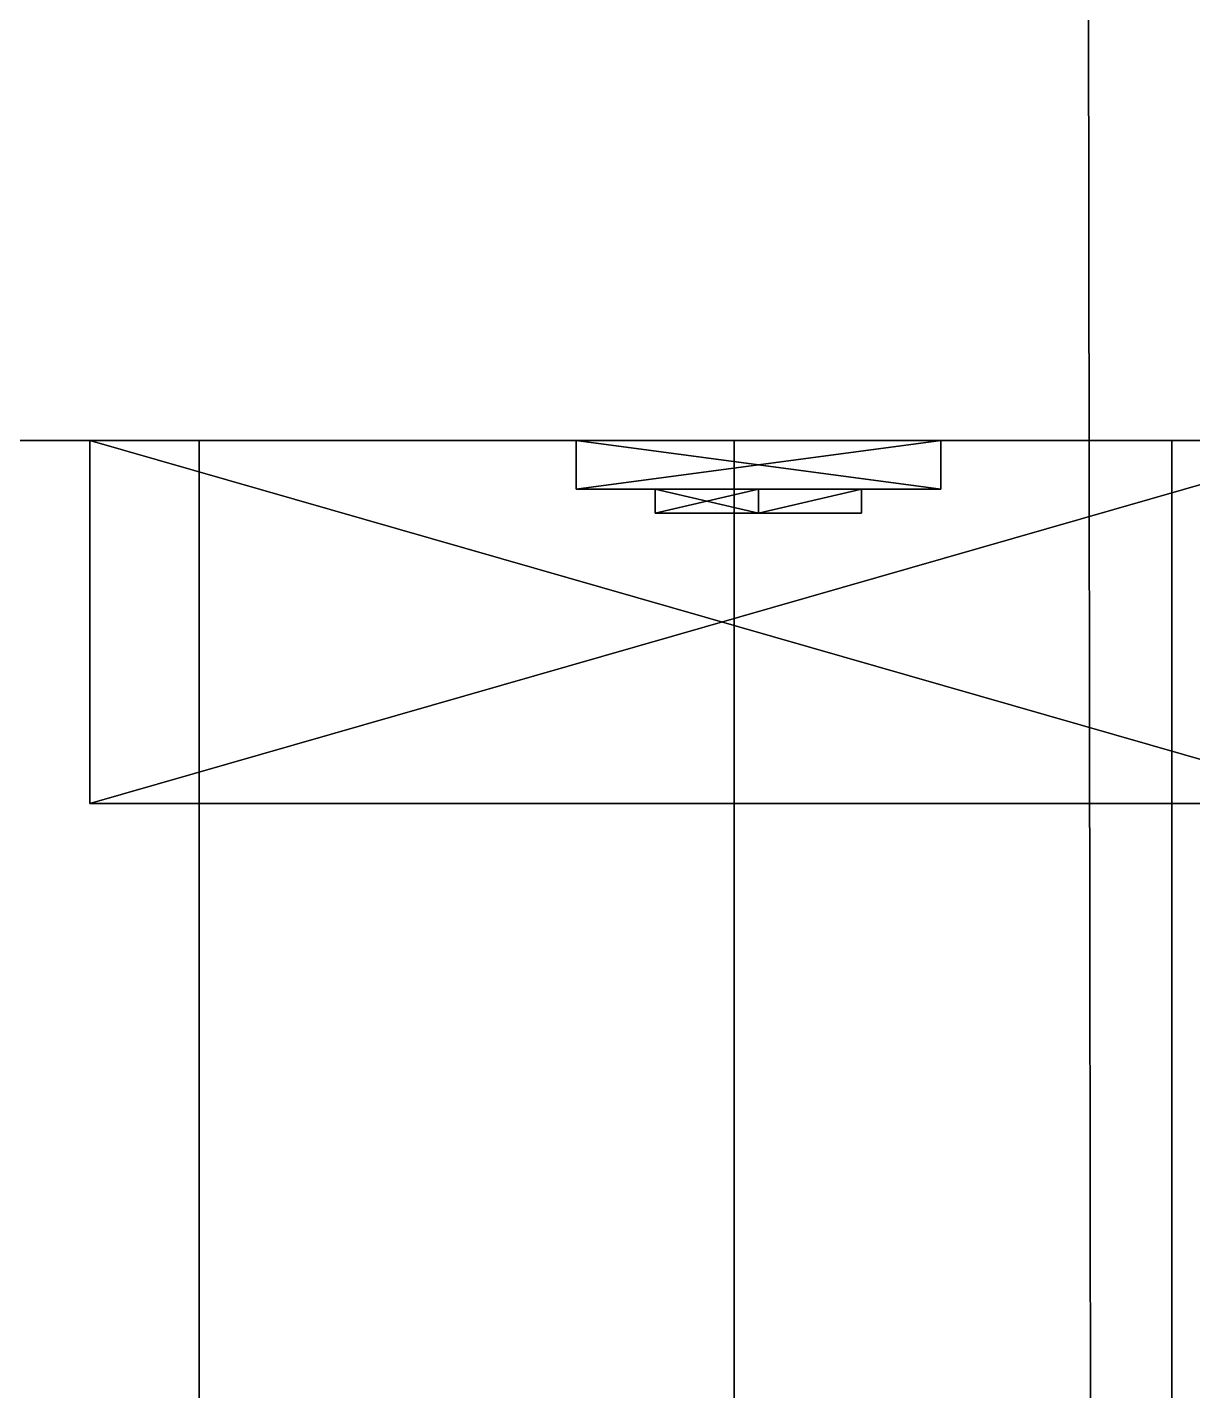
# Model space of a CAD drawing. Extents: x 0 to 3022, y -4615 to 0.
# Drawn here: x 632.9 to 680.9, y -3022.5 to -2966.4 of the extents above; entities that cross this region are included whole.
import ezdxf

# ---------------------------------------------------------------- set-up
doc = ezdxf.new("R2010")
doc.units = 0
for name, color, linetype in [('LAYER0', 7, 'CONTINUOUS'), ('LAYER1', 7, 'CONTINUOUS'), ('LAYER668', 7, 'CONTINUOUS'), ('LAYER671', 7, 'CONTINUOUS'), ('LAYER677', 7, 'CONTINUOUS'), ('LAYER683', 7, 'CONTINUOUS'), ('LAYER692', 7, 'CONTINUOUS'), ('LAYER702', 253, 'CONTINUOUS'), ('LAYER736', 253, 'CONTINUOUS'), ('LAYER742', 253, 'CONTINUOUS'), ('LAYER748', 253, 'CONTINUOUS'), ('LAYER754', 253, 'CONTINUOUS'), ('LAYER760', 253, 'CONTINUOUS'), ('LAYER95', 253, 'CONTINUOUS')]:
    doc.layers.add(name, color=color, linetype=linetype)

msp = doc.modelspace()

# ---------------------------------------------------------------- linework, layer by layer
at = {"layer": 'LAYER0', "invisible_edges": 1}
for points in [[(2992, 0), (0, -4167.22), (0, 0), (2992, 0)], [(2992, -4162.78, 5), (0, 0, 5), (0, -4167.22, 5), (2992, -4162.78, 5)], [(0, 0, 5), (2992, -4162.78, 5), (2992, 0, 5), (0, 0, 5)], [(0, -4167.22), (2992, 0), (2992, -4162.78), (0, -4167.22)]]:
    msp.add_3dface(points, dxfattribs=at)
at = {"layer": 'LAYER668', "invisible_edges": 1}
for points in [[(700, -2983.406, 103), (230, -3435.406, 103), (700, -3435.406, 103), (700, -2983.406, 103)], [(230, -3435.406, 103), (700, -2983.406, 103), (230, -2983.406, 103), (230, -3435.406, 103)], [(700, -2983.406, 103), (230, -2983.406, 85), (230, -2983.406, 103), (700, -2983.406, 103)], [(230, -2983.406, 85), (700, -2983.406, 103), (700, -2983.406, 85), (230, -2983.406, 85)], [(230, -2983.406, 85), (700, -3435.406, 85), (230, -3435.406, 85), (230, -2983.406, 85)], [(700, -3435.406, 85), (230, -2983.406, 85), (700, -2983.406, 85), (700, -3435.406, 85)]]:
    msp.add_3dface(points, dxfattribs=at)
at = {"layer": 'LAYER671', "invisible_edges": 1}
for points in [[(700, -2983.406, 2554), (230, -3435.406, 2554), (700, -3435.406, 2554), (700, -2983.406, 2554)], [(230, -3435.406, 2554), (700, -2983.406, 2554), (230, -2983.406, 2554), (230, -3435.406, 2554)], [(700, -2983.406, 2554), (230, -2983.406, 2536), (230, -2983.406, 2554), (700, -2983.406, 2554)], [(230, -2983.406, 2536), (700, -2983.406, 2554), (700, -2983.406, 2536), (230, -2983.406, 2536)], [(230, -2983.406, 2536), (700, -3435.406, 2536), (230, -3435.406, 2536), (230, -2983.406, 2536)], [(700, -3435.406, 2536), (230, -2983.406, 2536), (700, -2983.406, 2536), (700, -3435.406, 2536)]]:
    msp.add_3dface(points, dxfattribs=at)
at = {"layer": 'LAYER677', "invisible_edges": 1}
for points in [[(662, -3473.406, 5), (662, -2983.406, 85), (662, -2983.406, 5), (662, -3473.406, 5)], [(662, -2983.406, 85), (662, -3473.406, 5), (662, -3473.406, 85), (662, -2983.406, 85)], [(680, -2983.406, 5), (662, -2983.406, 85), (680, -2983.406, 85), (680, -2983.406, 5)], [(662, -2983.406, 85), (680, -2983.406, 5), (662, -2983.406, 5), (662, -2983.406, 85)], [(680, -3473.406, 85), (662, -2983.406, 85), (662, -3473.406, 85), (680, -3473.406, 85)], [(662, -2983.406, 85), (680, -3473.406, 85), (680, -2983.406, 85), (662, -2983.406, 85)], [(680, -2983.406, 5), (662, -3473.406, 5), (662, -2983.406, 5), (680, -2983.406, 5)], [(662, -3473.406, 5), (680, -2983.406, 5), (680, -3473.406, 5), (662, -3473.406, 5)], [(680, -3473.406, 85), (680, -2983.406, 5), (680, -2983.406, 85), (680, -3473.406, 85)], [(680, -2983.406, 5), (680, -3473.406, 85), (680, -3473.406, 5), (680, -2983.406, 5)]]:
    msp.add_3dface(points, dxfattribs=at)
at = {"layer": 'LAYER683'}
for points, invisible_edges in [([(368, -3895.406, 953), (254.6, -2983.406, 953), (640, -3495.406, 953), (368, -3895.406, 953)], 7), ([(640, -3495.406, 953), (254.6, -2983.406, 953), (640, -2983.406, 953), (640, -3495.406, 953)], 1), ([(254.6, -2983.406, 953), (640, -2983.406, 971), (640, -2983.406, 953), (254.6, -2983.406, 953)], 1), ([(640, -2983.406, 971), (254.6, -2983.406, 953), (254.6, -2983.406, 971), (640, -2983.406, 971)], 1), ([(254.6, -3895.406, 971), (640, -3495.406, 971), (254.6, -2983.406, 971), (254.6, -3895.406, 971)], 3), ([(254.6, -2983.406, 971), (640, -3495.406, 971), (640, -2983.406, 971), (254.6, -2983.406, 971)], 1), ([(640, -2983.406, 971), (640, -3495.406, 953), (640, -2983.406, 953), (640, -2983.406, 971)], 1), ([(640, -3495.406, 953), (640, -2983.406, 971), (640, -3495.406, 971), (640, -3495.406, 953)], 1)]:
    msp.add_3dface(points, dxfattribs=dict(at, invisible_edges=invisible_edges))
at = {"layer": 'LAYER692'}
for points, invisible_edges in [([(368, -3895.406, 2021), (254.6, -2983.406, 2021), (640, -3495.406, 2021), (368, -3895.406, 2021)], 7), ([(640, -3495.406, 2021), (254.6, -2983.406, 2021), (640, -2983.406, 2021), (640, -3495.406, 2021)], 1), ([(254.6, -2983.406, 2021), (640, -2983.406, 2039), (640, -2983.406, 2021), (254.6, -2983.406, 2021)], 1), ([(640, -2983.406, 2039), (254.6, -2983.406, 2021), (254.6, -2983.406, 2039), (640, -2983.406, 2039)], 1), ([(254.6, -3895.406, 2039), (640, -3495.406, 2039), (254.6, -2983.406, 2039), (254.6, -3895.406, 2039)], 3), ([(254.6, -2983.406, 2039), (640, -3495.406, 2039), (640, -2983.406, 2039), (254.6, -2983.406, 2039)], 1), ([(640, -2983.406, 2039), (640, -3495.406, 2021), (640, -2983.406, 2021), (640, -2983.406, 2039)], 1), ([(640, -3495.406, 2021), (640, -2983.406, 2039), (640, -3495.406, 2039), (640, -3495.406, 2021)], 1)]:
    msp.add_3dface(points, dxfattribs=dict(at, invisible_edges=invisible_edges))
at = {"layer": 'LAYER702', "invisible_edges": 1}
for points in [[(230, -2983.406, 5), (700, -2965.406, 5), (700, -2983.406, 5), (230, -2983.406, 5)], [(700, -2965.406, 5), (230, -2983.406, 5), (230, -2965.406, 5), (700, -2965.406, 5)], [(230, -2965.406, 2555), (700, -2983.406, 2555), (700, -2965.406, 2555), (230, -2965.406, 2555)], [(700, -2983.406, 2555), (230, -2965.406, 2555), (230, -2983.406, 2555), (700, -2983.406, 2555)], [(230, -2983.406, 5), (700, -2983.406, 2555), (230, -2983.406, 2555), (230, -2983.406, 5)], [(700, -2983.406, 2555), (230, -2983.406, 5), (700, -2983.406, 5), (700, -2983.406, 2555)]]:
    msp.add_3dface(points, dxfattribs=at)
at = {"layer": 'LAYER736'}
for points in [[(687.5, -2983.406, 181.2174), (687.5, -2998.327, 181.2174), (635.5, -2983.406, 181.2174), (687.5, -2983.406, 181.2174)], [(635.5, -2983.406, 181.2174), (687.5, -2998.327, 181.2174), (635.5, -2998.327, 181.2174), (635.5, -2983.406, 181.2174)], [(635.5, -2983.406, 181.2174), (635.5, -2998.327, 181.2174), (635.5, -2983.406, 194.7826), (635.5, -2983.406, 181.2174)], [(635.5, -2983.406, 194.7826), (635.5, -2998.327, 181.2174), (635.5, -2998.327, 194.7826), (635.5, -2983.406, 194.7826)], [(635.5, -2983.406, 194.7826), (635.5, -2998.327, 194.7826), (687.5, -2983.406, 194.7826), (635.5, -2983.406, 194.7826)], [(687.5, -2983.406, 194.7826), (635.5, -2998.327, 194.7826), (687.5, -2998.327, 194.7826), (687.5, -2983.406, 194.7826)], [(670.5, -2985.396, 214), (670.5, -2983.406, 214), (655.5, -2983.406, 214), (670.5, -2985.396, 214)], [(670.5, -2985.396, 214), (655.5, -2983.406, 214), (655.5, -2985.396, 214), (670.5, -2985.396, 214)], [(655.5, -2985.396, 214), (655.5, -2983.406, 214), (655.5, -2983.406, 162), (655.5, -2985.396, 214)], [(655.5, -2985.396, 214), (655.5, -2983.406, 162), (655.5, -2985.396, 162), (655.5, -2985.396, 214)], [(655.5, -2985.396, 162), (655.5, -2983.406, 162), (670.5, -2983.406, 162), (655.5, -2985.396, 162)], [(655.5, -2985.396, 162), (670.5, -2983.406, 162), (670.5, -2985.396, 162), (655.5, -2985.396, 162)], [(670.5, -2983.406, 162), (670.5, -2983.406, 214), (670.5, -2985.396, 214), (670.5, -2983.406, 162)], [(670.5, -2983.406, 162), (670.5, -2985.396, 214), (670.5, -2985.396, 162), (670.5, -2983.406, 162)], [(670.5, -2985.396, 162), (670.5, -2985.396, 214), (655.5, -2985.396, 214), (670.5, -2985.396, 162)], [(670.5, -2985.396, 162), (655.5, -2985.396, 214), (655.5, -2985.396, 162), (670.5, -2985.396, 162)], [(663, -2986.39, 201.2909), (658.7573, -2986.39, 206.087), (663, -2985.396, 201.2909), (663, -2986.39, 201.2909)], [(663, -2985.396, 201.2909), (658.7573, -2986.39, 206.087), (658.7573, -2985.396, 206.087), (663, -2985.396, 201.2909)], [(658.7573, -2986.39, 206.087), (663, -2986.39, 210.883), (658.7573, -2985.396, 206.087), (658.7573, -2986.39, 206.087)], [(658.7573, -2985.396, 206.087), (663, -2986.39, 210.883), (663, -2985.396, 210.883), (658.7573, -2985.396, 206.087)], [(663, -2985.396, 210.883), (658.7573, -2985.396, 206.087), (663, -2985.396, 201.2909), (663, -2985.396, 210.883)], [(663, -2986.39, 165.117), (658.7573, -2986.39, 169.913), (663, -2985.396, 165.117), (663, -2986.39, 165.117)], [(663, -2985.396, 165.117), (658.7573, -2986.39, 169.913), (658.7573, -2985.396, 169.913), (663, -2985.396, 165.117)], [(658.7573, -2986.39, 169.913), (663, -2986.39, 174.7091), (658.7573, -2985.396, 169.913), (658.7573, -2986.39, 169.913)], [(658.7573, -2985.396, 169.913), (663, -2986.39, 174.7091), (663, -2985.396, 174.7091), (658.7573, -2985.396, 169.913)], [(663, -2985.396, 174.7091), (658.7573, -2985.396, 169.913), (663, -2985.396, 165.117), (663, -2985.396, 174.7091)], [(667.2426, -2986.39, 206.087), (663, -2986.39, 201.2909), (667.2426, -2985.396, 206.087), (667.2426, -2986.39, 206.087)], [(667.2426, -2985.396, 206.087), (663, -2986.39, 201.2909), (663, -2985.396, 201.2909), (667.2426, -2985.396, 206.087)], [(663, -2985.396, 210.883), (663, -2985.396, 201.2909), (667.2426, -2985.396, 206.087), (663, -2985.396, 210.883)], [(663, -2985.396, 210.883), (663, -2986.39, 210.883), (667.2426, -2985.396, 206.087), (663, -2985.396, 210.883)], [(667.2426, -2985.396, 206.087), (663, -2986.39, 210.883), (667.2426, -2986.39, 206.087), (667.2426, -2985.396, 206.087)], [(667.2426, -2986.39, 169.913), (663, -2986.39, 165.117), (667.2426, -2985.396, 169.913), (667.2426, -2986.39, 169.913)], [(667.2426, -2985.396, 169.913), (663, -2986.39, 165.117), (663, -2985.396, 165.117), (667.2426, -2985.396, 169.913)], [(663, -2985.396, 174.7091), (663, -2985.396, 165.117), (667.2426, -2985.396, 169.913), (663, -2985.396, 174.7091)], [(663, -2985.396, 174.7091), (663, -2986.39, 174.7091), (667.2426, -2985.396, 169.913), (663, -2985.396, 174.7091)], [(667.2426, -2985.396, 169.913), (663, -2986.39, 174.7091), (667.2426, -2986.39, 169.913), (667.2426, -2985.396, 169.913)], [(663, -2986.39, 210.883), (658.7573, -2986.39, 206.087), (667.2426, -2986.39, 206.087), (663, -2986.39, 210.883)], [(667.2426, -2986.39, 206.087), (658.7573, -2986.39, 206.087), (663, -2986.39, 201.2909), (667.2426, -2986.39, 206.087)], [(663, -2986.39, 174.7091), (658.7573, -2986.39, 169.913), (667.2426, -2986.39, 169.913), (663, -2986.39, 174.7091)], [(667.2426, -2986.39, 169.913), (658.7573, -2986.39, 169.913), (663, -2986.39, 165.117), (667.2426, -2986.39, 169.913)], [(687.5, -2998.327, 181.2174), (687.5, -2998.327, 194.7826), (635.5, -2998.327, 181.2174), (687.5, -2998.327, 181.2174)], [(635.5, -2998.327, 181.2174), (687.5, -2998.327, 194.7826), (635.5, -2998.327, 194.7826), (635.5, -2998.327, 181.2174)]]:
    msp.add_3dface(points, dxfattribs=at)
at = {"layer": 'LAYER742'}
for points in [[(687.5, -2983.406, 747.2174), (687.5, -2998.327, 747.2174), (635.5, -2983.406, 747.2174), (687.5, -2983.406, 747.2174)], [(635.5, -2983.406, 747.2174), (687.5, -2998.327, 747.2174), (635.5, -2998.327, 747.2174), (635.5, -2983.406, 747.2174)], [(635.5, -2983.406, 747.2174), (635.5, -2998.327, 747.2174), (635.5, -2983.406, 760.7826), (635.5, -2983.406, 747.2174)], [(635.5, -2983.406, 760.7826), (635.5, -2998.327, 747.2174), (635.5, -2998.327, 760.7826), (635.5, -2983.406, 760.7826)], [(635.5, -2983.406, 760.7826), (635.5, -2998.327, 760.7826), (687.5, -2983.406, 760.7826), (635.5, -2983.406, 760.7826)], [(687.5, -2983.406, 760.7826), (635.5, -2998.327, 760.7826), (687.5, -2998.327, 760.7826), (687.5, -2983.406, 760.7826)], [(670.5, -2985.396, 780), (670.5, -2983.406, 780), (655.5, -2983.406, 780), (670.5, -2985.396, 780)], [(670.5, -2985.396, 780), (655.5, -2983.406, 780), (655.5, -2985.396, 780), (670.5, -2985.396, 780)], [(655.5, -2985.396, 780), (655.5, -2983.406, 780), (655.5, -2983.406, 728), (655.5, -2985.396, 780)], [(655.5, -2985.396, 780), (655.5, -2983.406, 728), (655.5, -2985.396, 728), (655.5, -2985.396, 780)], [(655.5, -2985.396, 728), (655.5, -2983.406, 728), (670.5, -2983.406, 728), (655.5, -2985.396, 728)], [(655.5, -2985.396, 728), (670.5, -2983.406, 728), (670.5, -2985.396, 728), (655.5, -2985.396, 728)], [(670.5, -2983.406, 728), (670.5, -2983.406, 780), (670.5, -2985.396, 780), (670.5, -2983.406, 728)], [(670.5, -2983.406, 728), (670.5, -2985.396, 780), (670.5, -2985.396, 728), (670.5, -2983.406, 728)], [(670.5, -2985.396, 728), (670.5, -2985.396, 780), (655.5, -2985.396, 780), (670.5, -2985.396, 728)], [(670.5, -2985.396, 728), (655.5, -2985.396, 780), (655.5, -2985.396, 728), (670.5, -2985.396, 728)], [(663, -2986.39, 767.291), (658.7573, -2986.39, 772.087), (663, -2985.396, 767.291), (663, -2986.39, 767.291)], [(663, -2985.396, 767.291), (658.7573, -2986.39, 772.087), (658.7573, -2985.396, 772.087), (663, -2985.396, 767.291)], [(658.7573, -2986.39, 772.087), (663, -2986.39, 776.883), (658.7573, -2985.396, 772.087), (658.7573, -2986.39, 772.087)], [(658.7573, -2985.396, 772.087), (663, -2986.39, 776.883), (663, -2985.396, 776.883), (658.7573, -2985.396, 772.087)], [(663, -2985.396, 776.883), (658.7573, -2985.396, 772.087), (663, -2985.396, 767.291), (663, -2985.396, 776.883)], [(663, -2986.39, 731.117), (658.7573, -2986.39, 735.913), (663, -2985.396, 731.117), (663, -2986.39, 731.117)], [(663, -2985.396, 731.117), (658.7573, -2986.39, 735.913), (658.7573, -2985.396, 735.913), (663, -2985.396, 731.117)], [(658.7573, -2986.39, 735.913), (663, -2986.39, 740.709), (658.7573, -2985.396, 735.913), (658.7573, -2986.39, 735.913)], [(658.7573, -2985.396, 735.913), (663, -2986.39, 740.709), (663, -2985.396, 740.709), (658.7573, -2985.396, 735.913)], [(663, -2985.396, 740.709), (658.7573, -2985.396, 735.913), (663, -2985.396, 731.117), (663, -2985.396, 740.709)], [(667.2426, -2986.39, 772.087), (663, -2986.39, 767.291), (667.2426, -2985.396, 772.087), (667.2426, -2986.39, 772.087)], [(667.2426, -2985.396, 772.087), (663, -2986.39, 767.291), (663, -2985.396, 767.291), (667.2426, -2985.396, 772.087)], [(663, -2985.396, 776.883), (663, -2985.396, 767.291), (667.2426, -2985.396, 772.087), (663, -2985.396, 776.883)], [(663, -2985.396, 776.883), (663, -2986.39, 776.883), (667.2426, -2985.396, 772.087), (663, -2985.396, 776.883)], [(667.2426, -2985.396, 772.087), (663, -2986.39, 776.883), (667.2426, -2986.39, 772.087), (667.2426, -2985.396, 772.087)], [(667.2426, -2986.39, 735.913), (663, -2986.39, 731.117), (667.2426, -2985.396, 735.913), (667.2426, -2986.39, 735.913)], [(667.2426, -2985.396, 735.913), (663, -2986.39, 731.117), (663, -2985.396, 731.117), (667.2426, -2985.396, 735.913)], [(663, -2985.396, 740.709), (663, -2985.396, 731.117), (667.2426, -2985.396, 735.913), (663, -2985.396, 740.709)], [(663, -2985.396, 740.709), (663, -2986.39, 740.709), (667.2426, -2985.396, 735.913), (663, -2985.396, 740.709)], [(667.2426, -2985.396, 735.913), (663, -2986.39, 740.709), (667.2426, -2986.39, 735.913), (667.2426, -2985.396, 735.913)], [(663, -2986.39, 776.883), (658.7573, -2986.39, 772.087), (667.2426, -2986.39, 772.087), (663, -2986.39, 776.883)], [(667.2426, -2986.39, 772.087), (658.7573, -2986.39, 772.087), (663, -2986.39, 767.291), (667.2426, -2986.39, 772.087)], [(663, -2986.39, 740.709), (658.7573, -2986.39, 735.913), (667.2426, -2986.39, 735.913), (663, -2986.39, 740.709)], [(667.2426, -2986.39, 735.913), (658.7573, -2986.39, 735.913), (663, -2986.39, 731.117), (667.2426, -2986.39, 735.913)], [(687.5, -2998.327, 747.2174), (687.5, -2998.327, 760.7826), (635.5, -2998.327, 747.2174), (687.5, -2998.327, 747.2174)], [(635.5, -2998.327, 747.2174), (687.5, -2998.327, 760.7826), (635.5, -2998.327, 760.7826), (635.5, -2998.327, 747.2174)]]:
    msp.add_3dface(points, dxfattribs=at)
at = {"layer": 'LAYER748'}
for points in [[(687.5, -2983.406, 1313.217), (687.5, -2998.327, 1313.217), (635.5, -2983.406, 1313.217), (687.5, -2983.406, 1313.217)], [(635.5, -2983.406, 1313.217), (687.5, -2998.327, 1313.217), (635.5, -2998.327, 1313.217), (635.5, -2983.406, 1313.217)], [(635.5, -2983.406, 1313.217), (635.5, -2998.327, 1313.217), (635.5, -2983.406, 1326.783), (635.5, -2983.406, 1313.217)], [(635.5, -2983.406, 1326.783), (635.5, -2998.327, 1313.217), (635.5, -2998.327, 1326.783), (635.5, -2983.406, 1326.783)], [(635.5, -2983.406, 1326.783), (635.5, -2998.327, 1326.783), (687.5, -2983.406, 1326.783), (635.5, -2983.406, 1326.783)], [(687.5, -2983.406, 1326.783), (635.5, -2998.327, 1326.783), (687.5, -2998.327, 1326.783), (687.5, -2983.406, 1326.783)], [(670.5, -2985.396, 1346), (670.5, -2983.406, 1346), (655.5, -2983.406, 1346), (670.5, -2985.396, 1346)], [(670.5, -2985.396, 1346), (655.5, -2983.406, 1346), (655.5, -2985.396, 1346), (670.5, -2985.396, 1346)], [(655.5, -2985.396, 1346), (655.5, -2983.406, 1346), (655.5, -2983.406, 1294), (655.5, -2985.396, 1346)], [(655.5, -2985.396, 1346), (655.5, -2983.406, 1294), (655.5, -2985.396, 1294), (655.5, -2985.396, 1346)], [(655.5, -2985.396, 1294), (655.5, -2983.406, 1294), (670.5, -2983.406, 1294), (655.5, -2985.396, 1294)], [(655.5, -2985.396, 1294), (670.5, -2983.406, 1294), (670.5, -2985.396, 1294), (655.5, -2985.396, 1294)], [(670.5, -2983.406, 1294), (670.5, -2983.406, 1346), (670.5, -2985.396, 1346), (670.5, -2983.406, 1294)], [(670.5, -2983.406, 1294), (670.5, -2985.396, 1346), (670.5, -2985.396, 1294), (670.5, -2983.406, 1294)], [(670.5, -2985.396, 1294), (670.5, -2985.396, 1346), (655.5, -2985.396, 1346), (670.5, -2985.396, 1294)], [(670.5, -2985.396, 1294), (655.5, -2985.396, 1346), (655.5, -2985.396, 1294), (670.5, -2985.396, 1294)], [(663, -2986.39, 1333.291), (658.7573, -2986.39, 1338.087), (663, -2985.396, 1333.291), (663, -2986.39, 1333.291)], [(663, -2985.396, 1333.291), (658.7573, -2986.39, 1338.087), (658.7573, -2985.396, 1338.087), (663, -2985.396, 1333.291)], [(658.7573, -2986.39, 1338.087), (663, -2986.39, 1342.883), (658.7573, -2985.396, 1338.087), (658.7573, -2986.39, 1338.087)], [(658.7573, -2985.396, 1338.087), (663, -2986.39, 1342.883), (663, -2985.396, 1342.883), (658.7573, -2985.396, 1338.087)], [(663, -2985.396, 1342.883), (658.7573, -2985.396, 1338.087), (663, -2985.396, 1333.291), (663, -2985.396, 1342.883)], [(663, -2986.39, 1297.117), (658.7573, -2986.39, 1301.913), (663, -2985.396, 1297.117), (663, -2986.39, 1297.117)], [(663, -2985.396, 1297.117), (658.7573, -2986.39, 1301.913), (658.7573, -2985.396, 1301.913), (663, -2985.396, 1297.117)], [(658.7573, -2986.39, 1301.913), (663, -2986.39, 1306.709), (658.7573, -2985.396, 1301.913), (658.7573, -2986.39, 1301.913)], [(658.7573, -2985.396, 1301.913), (663, -2986.39, 1306.709), (663, -2985.396, 1306.709), (658.7573, -2985.396, 1301.913)], [(663, -2985.396, 1306.709), (658.7573, -2985.396, 1301.913), (663, -2985.396, 1297.117), (663, -2985.396, 1306.709)], [(667.2426, -2986.39, 1338.087), (663, -2986.39, 1333.291), (667.2426, -2985.396, 1338.087), (667.2426, -2986.39, 1338.087)], [(667.2426, -2985.396, 1338.087), (663, -2986.39, 1333.291), (663, -2985.396, 1333.291), (667.2426, -2985.396, 1338.087)], [(663, -2985.396, 1342.883), (663, -2985.396, 1333.291), (667.2426, -2985.396, 1338.087), (663, -2985.396, 1342.883)], [(663, -2985.396, 1342.883), (663, -2986.39, 1342.883), (667.2426, -2985.396, 1338.087), (663, -2985.396, 1342.883)], [(667.2426, -2985.396, 1338.087), (663, -2986.39, 1342.883), (667.2426, -2986.39, 1338.087), (667.2426, -2985.396, 1338.087)], [(667.2426, -2986.39, 1301.913), (663, -2986.39, 1297.117), (667.2426, -2985.396, 1301.913), (667.2426, -2986.39, 1301.913)], [(667.2426, -2985.396, 1301.913), (663, -2986.39, 1297.117), (663, -2985.396, 1297.117), (667.2426, -2985.396, 1301.913)], [(663, -2985.396, 1306.709), (663, -2985.396, 1297.117), (667.2426, -2985.396, 1301.913), (663, -2985.396, 1306.709)], [(663, -2985.396, 1306.709), (663, -2986.39, 1306.709), (667.2426, -2985.396, 1301.913), (663, -2985.396, 1306.709)], [(667.2426, -2985.396, 1301.913), (663, -2986.39, 1306.709), (667.2426, -2986.39, 1301.913), (667.2426, -2985.396, 1301.913)], [(663, -2986.39, 1342.883), (658.7573, -2986.39, 1338.087), (667.2426, -2986.39, 1338.087), (663, -2986.39, 1342.883)], [(667.2426, -2986.39, 1338.087), (658.7573, -2986.39, 1338.087), (663, -2986.39, 1333.291), (667.2426, -2986.39, 1338.087)], [(663, -2986.39, 1306.709), (658.7573, -2986.39, 1301.913), (667.2426, -2986.39, 1301.913), (663, -2986.39, 1306.709)], [(667.2426, -2986.39, 1301.913), (658.7573, -2986.39, 1301.913), (663, -2986.39, 1297.117), (667.2426, -2986.39, 1301.913)], [(687.5, -2998.327, 1313.217), (687.5, -2998.327, 1326.783), (635.5, -2998.327, 1313.217), (687.5, -2998.327, 1313.217)], [(635.5, -2998.327, 1313.217), (687.5, -2998.327, 1326.783), (635.5, -2998.327, 1326.783), (635.5, -2998.327, 1313.217)]]:
    msp.add_3dface(points, dxfattribs=at)
at = {"layer": 'LAYER754'}
for points in [[(687.5, -2983.406, 1879.217), (687.5, -2998.327, 1879.217), (635.5, -2983.406, 1879.217), (687.5, -2983.406, 1879.217)], [(635.5, -2983.406, 1879.217), (687.5, -2998.327, 1879.217), (635.5, -2998.327, 1879.217), (635.5, -2983.406, 1879.217)], [(635.5, -2983.406, 1879.217), (635.5, -2998.327, 1879.217), (635.5, -2983.406, 1892.783), (635.5, -2983.406, 1879.217)], [(635.5, -2983.406, 1892.783), (635.5, -2998.327, 1879.217), (635.5, -2998.327, 1892.783), (635.5, -2983.406, 1892.783)], [(635.5, -2983.406, 1892.783), (635.5, -2998.327, 1892.783), (687.5, -2983.406, 1892.783), (635.5, -2983.406, 1892.783)], [(687.5, -2983.406, 1892.783), (635.5, -2998.327, 1892.783), (687.5, -2998.327, 1892.783), (687.5, -2983.406, 1892.783)], [(670.5, -2985.396, 1912), (670.5, -2983.406, 1912), (655.5, -2983.406, 1912), (670.5, -2985.396, 1912)], [(670.5, -2985.396, 1912), (655.5, -2983.406, 1912), (655.5, -2985.396, 1912), (670.5, -2985.396, 1912)], [(655.5, -2985.396, 1912), (655.5, -2983.406, 1912), (655.5, -2983.406, 1860), (655.5, -2985.396, 1912)], [(655.5, -2985.396, 1912), (655.5, -2983.406, 1860), (655.5, -2985.396, 1860), (655.5, -2985.396, 1912)], [(655.5, -2985.396, 1860), (655.5, -2983.406, 1860), (670.5, -2983.406, 1860), (655.5, -2985.396, 1860)], [(655.5, -2985.396, 1860), (670.5, -2983.406, 1860), (670.5, -2985.396, 1860), (655.5, -2985.396, 1860)], [(670.5, -2983.406, 1860), (670.5, -2983.406, 1912), (670.5, -2985.396, 1912), (670.5, -2983.406, 1860)], [(670.5, -2983.406, 1860), (670.5, -2985.396, 1912), (670.5, -2985.396, 1860), (670.5, -2983.406, 1860)], [(670.5, -2985.396, 1860), (670.5, -2985.396, 1912), (655.5, -2985.396, 1912), (670.5, -2985.396, 1860)], [(670.5, -2985.396, 1860), (655.5, -2985.396, 1912), (655.5, -2985.396, 1860), (670.5, -2985.396, 1860)], [(663, -2986.39, 1899.291), (658.7573, -2986.39, 1904.087), (663, -2985.396, 1899.291), (663, -2986.39, 1899.291)], [(663, -2985.396, 1899.291), (658.7573, -2986.39, 1904.087), (658.7573, -2985.396, 1904.087), (663, -2985.396, 1899.291)], [(658.7573, -2986.39, 1904.087), (663, -2986.39, 1908.883), (658.7573, -2985.396, 1904.087), (658.7573, -2986.39, 1904.087)], [(658.7573, -2985.396, 1904.087), (663, -2986.39, 1908.883), (663, -2985.396, 1908.883), (658.7573, -2985.396, 1904.087)], [(663, -2985.396, 1908.883), (658.7573, -2985.396, 1904.087), (663, -2985.396, 1899.291), (663, -2985.396, 1908.883)], [(663, -2986.39, 1863.117), (658.7573, -2986.39, 1867.913), (663, -2985.396, 1863.117), (663, -2986.39, 1863.117)], [(663, -2985.396, 1863.117), (658.7573, -2986.39, 1867.913), (658.7573, -2985.396, 1867.913), (663, -2985.396, 1863.117)], [(658.7573, -2986.39, 1867.913), (663, -2986.39, 1872.709), (658.7573, -2985.396, 1867.913), (658.7573, -2986.39, 1867.913)], [(658.7573, -2985.396, 1867.913), (663, -2986.39, 1872.709), (663, -2985.396, 1872.709), (658.7573, -2985.396, 1867.913)], [(663, -2985.396, 1872.709), (658.7573, -2985.396, 1867.913), (663, -2985.396, 1863.117), (663, -2985.396, 1872.709)], [(667.2426, -2986.39, 1904.087), (663, -2986.39, 1899.291), (667.2426, -2985.396, 1904.087), (667.2426, -2986.39, 1904.087)], [(667.2426, -2985.396, 1904.087), (663, -2986.39, 1899.291), (663, -2985.396, 1899.291), (667.2426, -2985.396, 1904.087)], [(663, -2985.396, 1908.883), (663, -2985.396, 1899.291), (667.2426, -2985.396, 1904.087), (663, -2985.396, 1908.883)], [(663, -2985.396, 1908.883), (663, -2986.39, 1908.883), (667.2426, -2985.396, 1904.087), (663, -2985.396, 1908.883)], [(667.2426, -2985.396, 1904.087), (663, -2986.39, 1908.883), (667.2426, -2986.39, 1904.087), (667.2426, -2985.396, 1904.087)], [(667.2426, -2986.39, 1867.913), (663, -2986.39, 1863.117), (667.2426, -2985.396, 1867.913), (667.2426, -2986.39, 1867.913)], [(667.2426, -2985.396, 1867.913), (663, -2986.39, 1863.117), (663, -2985.396, 1863.117), (667.2426, -2985.396, 1867.913)], [(663, -2985.396, 1872.709), (663, -2985.396, 1863.117), (667.2426, -2985.396, 1867.913), (663, -2985.396, 1872.709)], [(663, -2985.396, 1872.709), (663, -2986.39, 1872.709), (667.2426, -2985.396, 1867.913), (663, -2985.396, 1872.709)], [(667.2426, -2985.396, 1867.913), (663, -2986.39, 1872.709), (667.2426, -2986.39, 1867.913), (667.2426, -2985.396, 1867.913)], [(663, -2986.39, 1908.883), (658.7573, -2986.39, 1904.087), (667.2426, -2986.39, 1904.087), (663, -2986.39, 1908.883)], [(667.2426, -2986.39, 1904.087), (658.7573, -2986.39, 1904.087), (663, -2986.39, 1899.291), (667.2426, -2986.39, 1904.087)], [(663, -2986.39, 1872.709), (658.7573, -2986.39, 1867.913), (667.2426, -2986.39, 1867.913), (663, -2986.39, 1872.709)], [(667.2426, -2986.39, 1867.913), (658.7573, -2986.39, 1867.913), (663, -2986.39, 1863.117), (667.2426, -2986.39, 1867.913)], [(687.5, -2998.327, 1879.217), (687.5, -2998.327, 1892.783), (635.5, -2998.327, 1879.217), (687.5, -2998.327, 1879.217)], [(635.5, -2998.327, 1879.217), (687.5, -2998.327, 1892.783), (635.5, -2998.327, 1892.783), (635.5, -2998.327, 1879.217)]]:
    msp.add_3dface(points, dxfattribs=at)
at = {"layer": 'LAYER760'}
for points in [[(687.5, -2983.406, 2445.217), (687.5, -2998.327, 2445.217), (635.5, -2983.406, 2445.217), (687.5, -2983.406, 2445.217)], [(635.5, -2983.406, 2445.217), (687.5, -2998.327, 2445.217), (635.5, -2998.327, 2445.217), (635.5, -2983.406, 2445.217)], [(635.5, -2983.406, 2445.217), (635.5, -2998.327, 2445.217), (635.5, -2983.406, 2458.783), (635.5, -2983.406, 2445.217)], [(635.5, -2983.406, 2458.783), (635.5, -2998.327, 2445.217), (635.5, -2998.327, 2458.783), (635.5, -2983.406, 2458.783)], [(635.5, -2983.406, 2458.783), (635.5, -2998.327, 2458.783), (687.5, -2983.406, 2458.783), (635.5, -2983.406, 2458.783)], [(687.5, -2983.406, 2458.783), (635.5, -2998.327, 2458.783), (687.5, -2998.327, 2458.783), (687.5, -2983.406, 2458.783)], [(670.5, -2985.396, 2478), (670.5, -2983.406, 2478), (655.5, -2983.406, 2478), (670.5, -2985.396, 2478)], [(670.5, -2985.396, 2478), (655.5, -2983.406, 2478), (655.5, -2985.396, 2478), (670.5, -2985.396, 2478)], [(655.5, -2985.396, 2478), (655.5, -2983.406, 2478), (655.5, -2983.406, 2426), (655.5, -2985.396, 2478)], [(655.5, -2985.396, 2478), (655.5, -2983.406, 2426), (655.5, -2985.396, 2426), (655.5, -2985.396, 2478)], [(655.5, -2985.396, 2426), (655.5, -2983.406, 2426), (670.5, -2983.406, 2426), (655.5, -2985.396, 2426)], [(655.5, -2985.396, 2426), (670.5, -2983.406, 2426), (670.5, -2985.396, 2426), (655.5, -2985.396, 2426)], [(670.5, -2983.406, 2426), (670.5, -2983.406, 2478), (670.5, -2985.396, 2478), (670.5, -2983.406, 2426)], [(670.5, -2983.406, 2426), (670.5, -2985.396, 2478), (670.5, -2985.396, 2426), (670.5, -2983.406, 2426)], [(670.5, -2985.396, 2426), (670.5, -2985.396, 2478), (655.5, -2985.396, 2478), (670.5, -2985.396, 2426)], [(670.5, -2985.396, 2426), (655.5, -2985.396, 2478), (655.5, -2985.396, 2426), (670.5, -2985.396, 2426)], [(663, -2986.39, 2465.291), (658.7573, -2986.39, 2470.087), (663, -2985.396, 2465.291), (663, -2986.39, 2465.291)], [(663, -2985.396, 2465.291), (658.7573, -2986.39, 2470.087), (658.7573, -2985.396, 2470.087), (663, -2985.396, 2465.291)], [(658.7573, -2986.39, 2470.087), (663, -2986.39, 2474.883), (658.7573, -2985.396, 2470.087), (658.7573, -2986.39, 2470.087)], [(658.7573, -2985.396, 2470.087), (663, -2986.39, 2474.883), (663, -2985.396, 2474.883), (658.7573, -2985.396, 2470.087)], [(663, -2985.396, 2474.883), (658.7573, -2985.396, 2470.087), (663, -2985.396, 2465.291), (663, -2985.396, 2474.883)], [(663, -2986.39, 2429.117), (658.7573, -2986.39, 2433.913), (663, -2985.396, 2429.117), (663, -2986.39, 2429.117)], [(663, -2985.396, 2429.117), (658.7573, -2986.39, 2433.913), (658.7573, -2985.396, 2433.913), (663, -2985.396, 2429.117)], [(658.7573, -2986.39, 2433.913), (663, -2986.39, 2438.709), (658.7573, -2985.396, 2433.913), (658.7573, -2986.39, 2433.913)], [(658.7573, -2985.396, 2433.913), (663, -2986.39, 2438.709), (663, -2985.396, 2438.709), (658.7573, -2985.396, 2433.913)], [(663, -2985.396, 2438.709), (658.7573, -2985.396, 2433.913), (663, -2985.396, 2429.117), (663, -2985.396, 2438.709)], [(667.2426, -2986.39, 2470.087), (663, -2986.39, 2465.291), (667.2426, -2985.396, 2470.087), (667.2426, -2986.39, 2470.087)], [(667.2426, -2985.396, 2470.087), (663, -2986.39, 2465.291), (663, -2985.396, 2465.291), (667.2426, -2985.396, 2470.087)], [(663, -2985.396, 2474.883), (663, -2985.396, 2465.291), (667.2426, -2985.396, 2470.087), (663, -2985.396, 2474.883)], [(663, -2985.396, 2474.883), (663, -2986.39, 2474.883), (667.2426, -2985.396, 2470.087), (663, -2985.396, 2474.883)], [(667.2426, -2985.396, 2470.087), (663, -2986.39, 2474.883), (667.2426, -2986.39, 2470.087), (667.2426, -2985.396, 2470.087)], [(667.2426, -2986.39, 2433.913), (663, -2986.39, 2429.117), (667.2426, -2985.396, 2433.913), (667.2426, -2986.39, 2433.913)], [(667.2426, -2985.396, 2433.913), (663, -2986.39, 2429.117), (663, -2985.396, 2429.117), (667.2426, -2985.396, 2433.913)], [(663, -2985.396, 2438.709), (663, -2985.396, 2429.117), (667.2426, -2985.396, 2433.913), (663, -2985.396, 2438.709)], [(663, -2985.396, 2438.709), (663, -2986.39, 2438.709), (667.2426, -2985.396, 2433.913), (663, -2985.396, 2438.709)], [(667.2426, -2985.396, 2433.913), (663, -2986.39, 2438.709), (667.2426, -2986.39, 2433.913), (667.2426, -2985.396, 2433.913)], [(663, -2986.39, 2474.883), (658.7573, -2986.39, 2470.087), (667.2426, -2986.39, 2470.087), (663, -2986.39, 2474.883)], [(667.2426, -2986.39, 2470.087), (658.7573, -2986.39, 2470.087), (663, -2986.39, 2465.291), (667.2426, -2986.39, 2470.087)], [(663, -2986.39, 2438.709), (658.7573, -2986.39, 2433.913), (667.2426, -2986.39, 2433.913), (663, -2986.39, 2438.709)], [(667.2426, -2986.39, 2433.913), (658.7573, -2986.39, 2433.913), (663, -2986.39, 2429.117), (667.2426, -2986.39, 2433.913)], [(687.5, -2998.327, 2445.217), (687.5, -2998.327, 2458.783), (635.5, -2998.327, 2445.217), (687.5, -2998.327, 2445.217)], [(635.5, -2998.327, 2445.217), (687.5, -2998.327, 2458.783), (635.5, -2998.327, 2458.783), (635.5, -2998.327, 2445.217)]]:
    msp.add_3dface(points, dxfattribs=at)
at = {"layer": 'LAYER95', "invisible_edges": 1}
for points in [[(692.9876, -1899.382, 2555), (677.2858, -3446.217, 2555), (674.9876, -1899.409, 2555), (692.9876, -1899.382, 2555)], [(674.9876, -1899.409, 2635), (695.2858, -3446.19, 2635), (692.9876, -1899.382, 2635), (674.9876, -1899.409, 2635)], [(674.9876, -1899.409, 2635), (677.2858, -3446.217, 2555), (677.2858, -3446.217, 2635), (674.9876, -1899.409, 2635)], [(677.2858, -3446.217, 2555), (674.9876, -1899.409, 2635), (674.9876, -1899.409, 2555), (677.2858, -3446.217, 2555)], [(695.2858, -3446.19, 2635), (674.9876, -1899.409, 2635), (677.2858, -3446.217, 2635), (695.2858, -3446.19, 2635)], [(677.2858, -3446.217, 2555), (692.9876, -1899.382, 2555), (695.2858, -3446.19, 2555), (677.2858, -3446.217, 2555)]]:
    msp.add_3dface(points, dxfattribs=at)

# ---------------------------------------------------------------- meshes
at = {"layer": 'LAYER1'}
mesh = msp.add_polymesh((5, 2), dxfattribs=at)
for k, corner in enumerate([(2842, -150, 2611), (150, -150, 2611), (2842, -4013, 2611), (2842, -150, 2611), (150, -4017, 2611), (2842, -4013, 2611), (150, -150, 2611), (150, -4017, 2611), (0, 0, 2611), (0, -4167.223, 2611)]):
    mesh.set_mesh_vertex(divmod(k, 2), corner)

doc.saveas('drawing.dxf')
